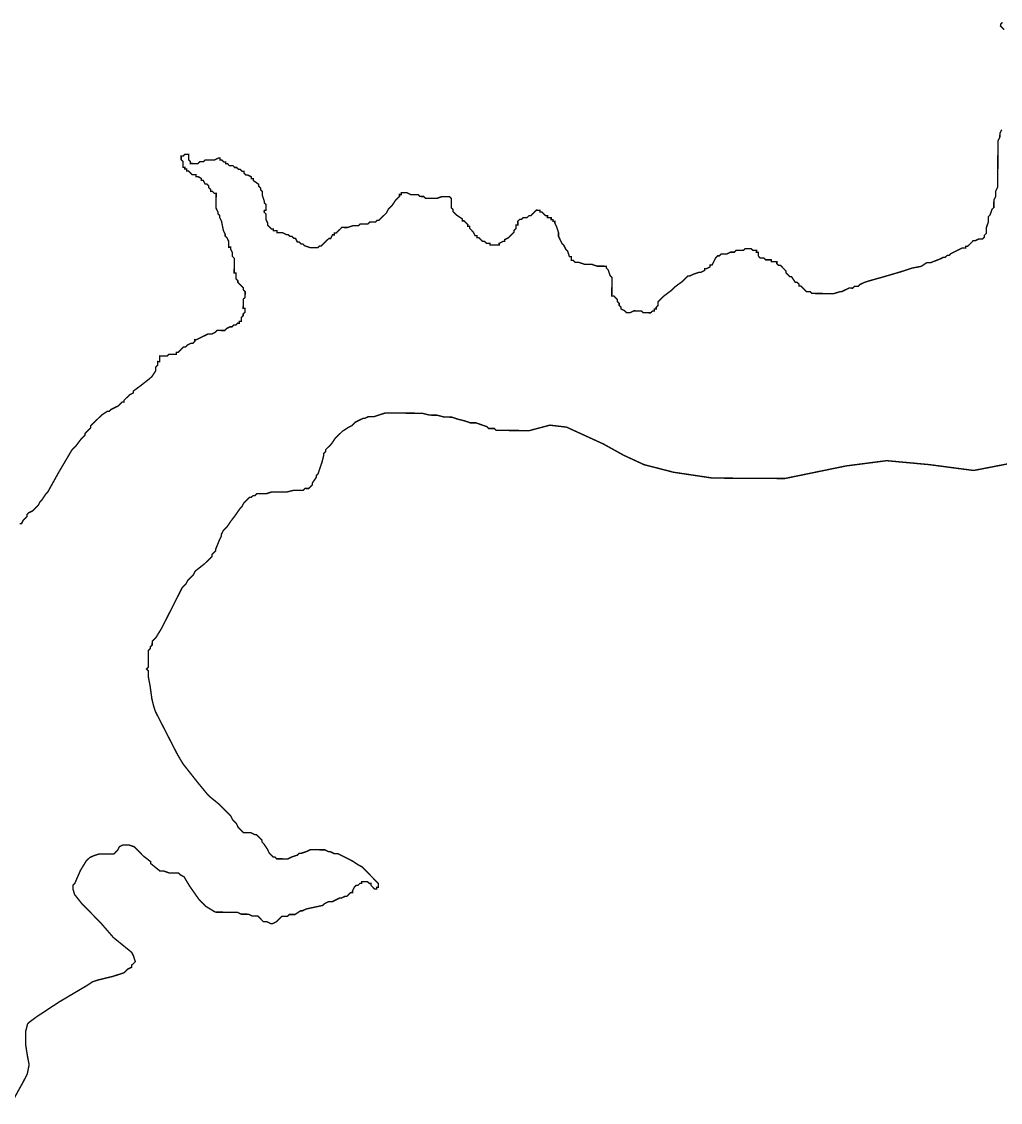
# Model space of a CAD drawing. Header units: metres. Extents: x 290190 to 339802, y 1811045 to 1991312.
# Drawn here: x 321992 to 324121, y 1876040 to 1878389 of the extents above; entities that cross this region are included whole.
import ezdxf

# ---------------------------------------------------------------- set-up
doc = ezdxf.new("R2010")
doc.units = ezdxf.units.M
doc.header["$MEASUREMENT"] = 0
doc.layers.add('HAZARDS LINE', color=1, linetype='Continuous')

msp = doc.modelspace()

# ---------------------------------------------------------------- linework, layer by layer
at = {"layer": 'HAZARDS LINE', "lineweight": 18}
for points in [[(324124.9, 1878387.8, 3.02, 3.02, 0), (324120.9, 1878383.8, 3.02, 3.02, 0), (324120.8, 1878379.8, 3.02, 3.02, 0), (324128.9, 1878371.7, 3.02, 3.02, 0)], [(324123.4, 1878154.3, 3.02, 3.02, 0), (324119.4, 1878146.2, 3.02, 3.02, 0), (324119.3, 1878138.2, 3.02, 3.02, 0), (324115.2, 1878130.2, 3.02, 3.02, 0), (324115.2, 1878126.1, 3.02, 3.02, 0), (324115.2, 1878122.1, 3.02, 3.02, 0), (324115.1, 1878114.1, 3.02, 3.02, 0), (324115.1, 1878106, 3.02, 3.02, 0), (324115, 1878098, 3.02, 3.02, 0), (324115, 1878093.9, 3.02, 3.02, 0), (324115, 1878085.9, 3.02, 3.02, 0), (324114.9, 1878073.8, 3.02, 3.02, 0), (324114.9, 1878069.8, 3.02, 3.02, 0), (324114.8, 1878061.7, 3.02, 3.02, 0), (324114.8, 1878053.7, 3.02, 3.02, 0), (324114.7, 1878045.6, 3.02, 3.02, 0), (324114.6, 1878029.5, 3.02, 3.02, 0), (324110.5, 1878021.5, 3.02, 3.02, 0), (324110.5, 1878013.4, 3.02, 3.02, 0), (324110.4, 1878009.4, 3.02, 3.02, 0), (324106.4, 1878001.4, 3.02, 3.02, 0), (324106.3, 1877997.3, 3.02, 3.02, 0), (324106.3, 1877989.3, 3.02, 3.02, 0), (324106.3, 1877985.3, 3.02, 3.02, 0), (324102.2, 1877981.3, 3.02, 3.02, 0), (324098.1, 1877969.2, 3.02, 3.02, 0), (324094.1, 1877965.2, 3.02, 3.02, 0), (324094, 1877961.2, 3.02, 3.02, 0), (324094, 1877957.1, 3.02, 3.02, 0), (324094, 1877953.1, 3.02, 3.02, 0), (324089.9, 1877941.1, 3.02, 3.02, 0), (324089.8, 1877933, 3.02, 3.02, 0), (324089.8, 1877929, 3.02, 3.02, 0), (324085.8, 1877925, 3.02, 3.02, 0), (324085.7, 1877921, 3.02, 3.02, 0), (324081.7, 1877916.9, 3.02, 3.02, 0), (324077.7, 1877917, 3.02, 3.02, 0), (324073.6, 1877917, 3.02, 3.02, 0), (324065.5, 1877913, 3.02, 3.02, 0), (324061.5, 1877913.1, 3.02, 3.02, 0), (324057.5, 1877909, 3.02, 3.02, 0), (324049.4, 1877901, 3.02, 3.02, 0), (324045.3, 1877901.1, 3.02, 3.02, 0), (324045.3, 1877897, 3.02, 3.02, 0), (324041.3, 1877897.1, 3.02, 3.02, 0), (324037.3, 1877897.1, 3.02, 3.02, 0), (324029.2, 1877893.1, 3.02, 3.02, 0), (324021.1, 1877889.1, 3.02, 3.02, 0), (324013, 1877885.2, 3.02, 3.02, 0), (324009, 1877881.2, 3.02, 3.02, 0), (324005, 1877881.2, 3.02, 3.02, 0), (324000.9, 1877877.2, 3.02, 3.02, 0), (323996.9, 1877877.2, 3.02, 3.02, 0), (323988.8, 1877873.2, 3.02, 3.02, 0), (323968.6, 1877865.3, 3.02, 3.02, 0), (323960.6, 1877865.4, 3.02, 3.02, 0), (323948.4, 1877857.4, 3.02, 3.02, 0), (323928.3, 1877853.5, 3.02, 3.02, 0), (323904.1, 1877845.6, 3.02, 3.02, 0), (323863.7, 1877833.8, 3.02, 3.02, 0), (323835.5, 1877825.9, 3.02, 3.02, 0), (323823.4, 1877821.9, 3.02, 3.02, 0), (323815.3, 1877818, 3.02, 3.02, 0), (323811.3, 1877814, 3.02, 3.02, 0), (323807.2, 1877814, 3.02, 3.02, 0), (323803.2, 1877814, 3.02, 3.02, 0), (323799.2, 1877810, 3.02, 3.02, 0), (323791.1, 1877810.1, 3.02, 3.02, 0), (323783, 1877806.1, 3.02, 3.02, 0), (323775, 1877802.1, 3.02, 3.02, 0), (323770.9, 1877802.1, 3.02, 3.02, 0), (323758.8, 1877798.2, 3.02, 3.02, 0), (323754.8, 1877798.2, 3.02, 3.02, 0), (323746.7, 1877798.3, 3.02, 3.02, 0), (323738.7, 1877798.3, 3.02, 3.02, 0), (323734.7, 1877798.3, 3.02, 3.02, 0), (323730.6, 1877798.4, 3.02, 3.02, 0), (323726.6, 1877798.4, 3.02, 3.02, 0), (323718.6, 1877798.4, 3.02, 3.02, 0), (323714.5, 1877798.5, 3.02, 3.02, 0), (323710.5, 1877798.5, 3.02, 3.02, 0), (323706.5, 1877802.5, 3.02, 3.02, 0), (323698.5, 1877802.6, 3.02, 3.02, 0), (323694.5, 1877806.6, 3.02, 3.02, 0), (323690.5, 1877810.7, 3.02, 3.02, 0), (323686.5, 1877814.8, 3.02, 3.02, 0), (323682.4, 1877814.8, 3.02, 3.02, 0), (323682.5, 1877818.8, 3.02, 3.02, 0), (323678.5, 1877822.9, 3.02, 3.02, 0), (323674.4, 1877822.9, 3.02, 3.02, 0), (323666.4, 1877835, 3.02, 3.02, 0), (323662.4, 1877835, 3.02, 3.02, 0), (323654.4, 1877843.1, 3.02, 3.02, 0), (323654.4, 1877847.2, 3.02, 3.02, 0), (323646.4, 1877855.3, 3.02, 3.02, 0), (323642.4, 1877859.3, 3.02, 3.02, 0), (323638.4, 1877859.4, 3.02, 3.02, 0), (323634.4, 1877863.4, 3.02, 3.02, 0), (323634.4, 1877867.4, 3.02, 3.02, 0), (323626.4, 1877867.5, 3.02, 3.02, 0), (323622.4, 1877867.5, 3.02, 3.02, 0), (323622.4, 1877871.5, 3.02, 3.02, 0), (323618.4, 1877871.6, 3.02, 3.02, 0), (323610.3, 1877871.6, 3.02, 3.02, 0), (323606.3, 1877875.7, 3.02, 3.02, 0), (323602.3, 1877875.7, 3.02, 3.02, 0), (323598.3, 1877875.7, 3.02, 3.02, 0), (323594.3, 1877879.8, 3.02, 3.02, 0), (323594.3, 1877887.8, 3.02, 3.02, 0), (323590.3, 1877887.8, 3.02, 3.02, 0), (323590.3, 1877891.9, 3.02, 3.02, 0), (323582.3, 1877891.9, 3.02, 3.02, 0), (323578.3, 1877896, 3.02, 3.02, 0), (323574.2, 1877896, 3.02, 3.02, 0), (323566.2, 1877896.1, 3.02, 3.02, 0), (323562.1, 1877892.1, 3.02, 3.02, 0), (323558.1, 1877892.1, 3.02, 3.02, 0), (323554.1, 1877892.1, 3.02, 3.02, 0), (323546, 1877892.2, 3.02, 3.02, 0), (323542, 1877888.2, 3.02, 3.02, 0), (323533.9, 1877888.2, 3.02, 3.02, 0), (323525.8, 1877884.2, 3.02, 3.02, 0), (323521.8, 1877884.3, 3.02, 3.02, 0), (323517.8, 1877884.3, 3.02, 3.02, 0), (323513.8, 1877884.3, 3.02, 3.02, 0), (323509.7, 1877880.3, 3.02, 3.02, 0), (323505.7, 1877880.3, 3.02, 3.02, 0), (323501.6, 1877876.3, 3.02, 3.02, 0), (323497.6, 1877868.3, 3.02, 3.02, 0), (323493.5, 1877860.3, 3.02, 3.02, 0), (323489.5, 1877860.3, 3.02, 3.02, 0), (323489.4, 1877856.3, 3.02, 3.02, 0), (323481.3, 1877852.3, 3.02, 3.02, 0), (323477.3, 1877852.3, 3.02, 3.02, 0), (323477.3, 1877848.3, 3.02, 3.02, 0), (323469.2, 1877844.3, 3.02, 3.02, 0), (323465.2, 1877844.3, 3.02, 3.02, 0), (323453.1, 1877840.4, 3.02, 3.02, 0), (323445, 1877836.4, 3.02, 3.02, 0), (323441, 1877836.4, 3.02, 3.02, 0), (323436.9, 1877832.4, 3.02, 3.02, 0), (323432.9, 1877828.4, 3.02, 3.02, 0), (323428.8, 1877824.4, 3.02, 3.02, 0), (323412.6, 1877812.5, 3.02, 3.02, 0), (323408.6, 1877808.5, 3.02, 3.02, 0), (323404.5, 1877804.5, 3.02, 3.02, 0), (323388.4, 1877792.5, 3.02, 3.02, 0), (323384.3, 1877788.5, 3.02, 3.02, 0), (323380.3, 1877784.5, 3.02, 3.02, 0), (323376.2, 1877780.5, 3.02, 3.02, 0), (323376.2, 1877776.4, 3.02, 3.02, 0), (323376.2, 1877772.4, 3.02, 3.02, 0), (323372.1, 1877768.4, 3.02, 3.02, 0), (323372.1, 1877764.4, 3.02, 3.02, 0), (323368.1, 1877764.4, 3.02, 3.02, 0), (323368, 1877760.4, 3.02, 3.02, 0), (323364, 1877760.4, 3.02, 3.02, 0), (323360, 1877756.4, 3.02, 3.02, 0), (323355.9, 1877756.4, 3.02, 3.02, 0), (323351.9, 1877756.5, 3.02, 3.02, 0), (323343.8, 1877756.5, 3.02, 3.02, 0), (323339.8, 1877760.6, 3.02, 3.02, 0), (323335.8, 1877760.6, 3.02, 3.02, 0), (323331.8, 1877760.6, 3.02, 3.02, 0), (323327.8, 1877760.6, 3.02, 3.02, 0), (323323.7, 1877760.7, 3.02, 3.02, 0), (323315.7, 1877756.7, 3.02, 3.02, 0), (323311.6, 1877756.7, 3.02, 3.02, 0), (323307.6, 1877756.7, 3.02, 3.02, 0), (323303.6, 1877760.8, 3.02, 3.02, 0), (323295.6, 1877764.9, 3.02, 3.02, 0), (323295.6, 1877768.9, 3.02, 3.02, 0), (323291.6, 1877773, 3.02, 3.02, 0), (323291.6, 1877777, 3.02, 3.02, 0), (323287.6, 1877781, 3.02, 3.02, 0), (323287.7, 1877785.1, 3.02, 3.02, 0), (323283.7, 1877789.1, 3.02, 3.02, 0), (323279.7, 1877793.2, 3.02, 3.02, 0), (323275.6, 1877793.2, 3.02, 3.02, 0), (323275.7, 1877797.2, 3.02, 3.02, 0), (323275.7, 1877801.2, 3.02, 3.02, 0), (323275.7, 1877809.3, 3.02, 3.02, 0), (323275.8, 1877813.3, 3.02, 3.02, 0), (323275.8, 1877825.4, 3.02, 3.02, 0), (323275.9, 1877833.5, 3.02, 3.02, 0), (323271.9, 1877837.5, 3.02, 3.02, 0), (323267.9, 1877849.6, 3.02, 3.02, 0), (323263.9, 1877853.7, 3.02, 3.02, 0), (323264, 1877857.7, 3.02, 3.02, 0), (323259.9, 1877857.7, 3.02, 3.02, 0), (323255.9, 1877857.8, 3.02, 3.02, 0), (323251.9, 1877857.8, 3.02, 3.02, 0), (323243.8, 1877857.8, 3.02, 3.02, 0), (323231.8, 1877861.9, 3.02, 3.02, 0), (323227.8, 1877862, 3.02, 3.02, 0), (323223.7, 1877862, 3.02, 3.02, 0), (323219.7, 1877862, 3.02, 3.02, 0), (323215.7, 1877862, 3.02, 3.02, 0), (323203.6, 1877866.1, 3.02, 3.02, 0), (323199.6, 1877866.2, 3.02, 3.02, 0), (323195.6, 1877866.2, 3.02, 3.02, 0), (323191.6, 1877870.2, 3.02, 3.02, 0), (323187.5, 1877870.3, 3.02, 3.02, 0), (323187.6, 1877874.3, 3.02, 3.02, 0), (323187.6, 1877878.3, 3.02, 3.02, 0), (323183.6, 1877878.3, 3.02, 3.02, 0), (323179.6, 1877890.5, 3.02, 3.02, 0), (323175.6, 1877894.5, 3.02, 3.02, 0), (323171.6, 1877902.6, 3.02, 3.02, 0), (323167.6, 1877906.6, 3.02, 3.02, 0), (323159.7, 1877922.8, 3.02, 3.02, 0), (323159.7, 1877926.8, 3.02, 3.02, 0), (323159.7, 1877930.8, 3.02, 3.02, 0), (323155.8, 1877943, 3.02, 3.02, 0), (323151.8, 1877951, 3.02, 3.02, 0), (323151.8, 1877955.1, 3.02, 3.02, 0), (323147.8, 1877955.1, 3.02, 3.02, 0), (323147.8, 1877959.1, 3.02, 3.02, 0), (323143.8, 1877959.1, 3.02, 3.02, 0), (323143.8, 1877963.2, 3.02, 3.02, 0), (323135.8, 1877963.2, 3.02, 3.02, 0), (323135.8, 1877967.2, 3.02, 3.02, 0), (323131.8, 1877967.3, 3.02, 3.02, 0), (323127.8, 1877971.3, 3.02, 3.02, 0), (323123.8, 1877975.4, 3.02, 3.02, 0), (323119.8, 1877975.4, 3.02, 3.02, 0), (323119.8, 1877979.4, 3.02, 3.02, 0), (323115.8, 1877979.4, 3.02, 3.02, 0), (323111.7, 1877979.5, 3.02, 3.02, 0), (323107.7, 1877975.5, 3.02, 3.02, 0), (323103.6, 1877971.5, 3.02, 3.02, 0), (323099.6, 1877967.5, 3.02, 3.02, 0), (323095.6, 1877967.5, 3.02, 3.02, 0), (323091.5, 1877963.5, 3.02, 3.02, 0), (323083.4, 1877963.5, 3.02, 3.02, 0), (323079.4, 1877959.5, 3.02, 3.02, 0), (323075.4, 1877959.6, 3.02, 3.02, 0), (323071.3, 1877955.6, 3.02, 3.02, 0), (323071.3, 1877951.5, 3.02, 3.02, 0), (323071.3, 1877947.5, 3.02, 3.02, 0), (323067.2, 1877947.5, 3.02, 3.02, 0), (323067.2, 1877943.5, 3.02, 3.02, 0), (323067.2, 1877939.5, 3.02, 3.02, 0), (323063.1, 1877935.5, 3.02, 3.02, 0), (323063.1, 1877931.5, 3.02, 3.02, 0), (323059.1, 1877927.5, 3.02, 3.02, 0), (323055, 1877923.5, 3.02, 3.02, 0), (323051, 1877919.5, 3.02, 3.02, 0), (323042.9, 1877915.5, 3.02, 3.02, 0), (323042.9, 1877911.5, 3.02, 3.02, 0), (323038.8, 1877911.5, 3.02, 3.02, 0), (323030.7, 1877907.5, 3.02, 3.02, 0), (323030.7, 1877903.5, 3.02, 3.02, 0), (323026.7, 1877903.5, 3.02, 3.02, 0), (323022.7, 1877903.5, 3.02, 3.02, 0), (323018.6, 1877903.6, 3.02, 3.02, 0), (323014.6, 1877903.6, 3.02, 3.02, 0), (323010.6, 1877903.6, 3.02, 3.02, 0), (323010.6, 1877907.6, 3.02, 3.02, 0), (323002.6, 1877907.7, 3.02, 3.02, 0), (322998.6, 1877911.7, 3.02, 3.02, 0), (322994.5, 1877911.8, 3.02, 3.02, 0), (322990.5, 1877915.8, 3.02, 3.02, 0), (322986.5, 1877919.9, 3.02, 3.02, 0), (322982.5, 1877919.9, 3.02, 3.02, 0), (322982.5, 1877923.9, 3.02, 3.02, 0), (322978.5, 1877923.9, 3.02, 3.02, 0), (322974.5, 1877932, 3.02, 3.02, 0), (322970.5, 1877936.1, 3.02, 3.02, 0), (322966.5, 1877940.1, 3.02, 3.02, 0), (322966.6, 1877944.2, 3.02, 3.02, 0), (322962.5, 1877944.2, 3.02, 3.02, 0), (322962.6, 1877948.2, 3.02, 3.02, 0), (322958.6, 1877952.3, 3.02, 3.02, 0), (322954.6, 1877956.3, 3.02, 3.02, 0), (322950.5, 1877956.3, 3.02, 3.02, 0), (322950.6, 1877960.4, 3.02, 3.02, 0), (322938.5, 1877968.5, 3.02, 3.02, 0), (322934.5, 1877972.5, 3.02, 3.02, 0), (322930.5, 1877976.6, 3.02, 3.02, 0), (322930.6, 1877980.6, 3.02, 3.02, 0), (322926.6, 1877984.7, 3.02, 3.02, 0), (322926.6, 1877988.7, 3.02, 3.02, 0), (322926.6, 1877992.7, 3.02, 3.02, 0), (322926.6, 1877996.8, 3.02, 3.02, 0), (322926.7, 1878004.8, 3.02, 3.02, 0), (322922.7, 1878008.9, 3.02, 3.02, 0), (322910.6, 1878008.9, 3.02, 3.02, 0), (322906.6, 1878009, 3.02, 3.02, 0), (322894.5, 1878005, 3.02, 3.02, 0), (322886.4, 1878005.1, 3.02, 3.02, 0), (322882.4, 1878005.1, 3.02, 3.02, 0), (322878.4, 1878005.1, 3.02, 3.02, 0), (322874.3, 1878005.1, 3.02, 3.02, 0), (322870.3, 1878005.2, 3.02, 3.02, 0), (322866.3, 1878009.2, 3.02, 3.02, 0), (322858.3, 1878009.3, 3.02, 3.02, 0), (322854.3, 1878013.3, 3.02, 3.02, 0), (322850.2, 1878013.3, 3.02, 3.02, 0), (322842.2, 1878013.4, 3.02, 3.02, 0), (322838.2, 1878013.4, 3.02, 3.02, 0), (322830.1, 1878017.5, 3.02, 3.02, 0), (322826.1, 1878017.5, 3.02, 3.02, 0), (322822.1, 1878017.6, 3.02, 3.02, 0), (322818.1, 1878017.6, 3.02, 3.02, 0), (322818, 1878013.6, 3.02, 3.02, 0), (322814, 1878013.6, 3.02, 3.02, 0), (322814, 1878009.6, 3.02, 3.02, 0), (322809.9, 1878005.5, 3.02, 3.02, 0), (322805.9, 1878001.5, 3.02, 3.02, 0), (322797.7, 1877989.5, 3.02, 3.02, 0), (322789.6, 1877981.5, 3.02, 3.02, 0), (322785.6, 1877973.5, 3.02, 3.02, 0), (322777.5, 1877965.5, 3.02, 3.02, 0), (322773.4, 1877961.5, 3.02, 3.02, 0), (322769.4, 1877957.5, 3.02, 3.02, 0), (322765.3, 1877957.5, 3.02, 3.02, 0), (322761.3, 1877953.5, 3.02, 3.02, 0), (322757.3, 1877953.5, 3.02, 3.02, 0), (322753.2, 1877953.6, 3.02, 3.02, 0), (322749.2, 1877953.6, 3.02, 3.02, 0), (322745.1, 1877949.6, 3.02, 3.02, 0), (322741.1, 1877949.6, 3.02, 3.02, 0), (322737.1, 1877949.6, 3.02, 3.02, 0), (322733.1, 1877949.7, 3.02, 3.02, 0), (322729, 1877949.7, 3.02, 3.02, 0), (322725, 1877945.7, 3.02, 3.02, 0), (322721, 1877945.7, 3.02, 3.02, 0), (322716.9, 1877945.7, 3.02, 3.02, 0), (322712.9, 1877945.8, 3.02, 3.02, 0), (322700.8, 1877941.8, 3.02, 3.02, 0), (322692.8, 1877941.9, 3.02, 3.02, 0), (322688.7, 1877941.9, 3.02, 3.02, 0), (322684.7, 1877937.9, 3.02, 3.02, 0), (322676.6, 1877929.9, 3.02, 3.02, 0), (322672.5, 1877929.9, 3.02, 3.02, 0), (322672.5, 1877925.9, 3.02, 3.02, 0), (322668.5, 1877925.9, 3.02, 3.02, 0), (322664.4, 1877917.9, 3.02, 3.02, 0), (322660.4, 1877917.9, 3.02, 3.02, 0), (322656.3, 1877913.9, 3.02, 3.02, 0), (322652.3, 1877909.9, 3.02, 3.02, 0), (322648.2, 1877905.9, 3.02, 3.02, 0), (322644.2, 1877901.9, 3.02, 3.02, 0), (322640.2, 1877901.9, 3.02, 3.02, 0), (322636.1, 1877897.9, 3.02, 3.02, 0), (322632.1, 1877897.9, 3.02, 3.02, 0), (322628.1, 1877898, 3.02, 3.02, 0), (322624, 1877898, 3.02, 3.02, 0), (322620, 1877898, 3.02, 3.02, 0), (322608, 1877902.1, 3.02, 3.02, 0), (322604, 1877906.2, 3.02, 3.02, 0), (322599.9, 1877906.2, 3.02, 3.02, 0), (322595.9, 1877910.3, 3.02, 3.02, 0), (322591.9, 1877910.3, 3.02, 3.02, 0), (322587.9, 1877918.4, 3.02, 3.02, 0), (322583.9, 1877918.4, 3.02, 3.02, 0), (322579.9, 1877922.4, 3.02, 3.02, 0), (322575.9, 1877922.5, 3.02, 3.02, 0), (322571.9, 1877926.5, 3.02, 3.02, 0), (322567.8, 1877926.5, 3.02, 3.02, 0), (322559.8, 1877930.6, 3.02, 3.02, 0), (322555.8, 1877930.6, 3.02, 3.02, 0), (322547.7, 1877930.7, 3.02, 3.02, 0), (322547.8, 1877934.7, 3.02, 3.02, 0), (322543.7, 1877934.8, 3.02, 3.02, 0), (322539.7, 1877934.8, 3.02, 3.02, 0), (322539.7, 1877938.8, 3.02, 3.02, 0), (322535.7, 1877938.8, 3.02, 3.02, 0), (322531.7, 1877942.9, 3.02, 3.02, 0), (322527.7, 1877946.9, 3.02, 3.02, 0), (322527.7, 1877951, 3.02, 3.02, 0), (322523.8, 1877959, 3.02, 3.02, 0), (322523.8, 1877967.1, 3.02, 3.02, 0), (322523.8, 1877971.1, 3.02, 3.02, 0), (322519.8, 1877975.2, 3.02, 3.02, 0), (322519.9, 1877979.2, 3.02, 3.02, 0), (322523.9, 1877979.2, 3.02, 3.02, 0), (322523.9, 1877983.2, 3.02, 3.02, 0), (322523.9, 1877987.2, 3.02, 3.02, 0), (322524, 1877991.3, 3.02, 3.02, 0), (322520, 1877995.3, 3.02, 3.02, 0), (322520, 1877999.3, 3.02, 3.02, 0), (322516, 1878011.4, 3.02, 3.02, 0), (322516.1, 1878015.5, 3.02, 3.02, 0), (322516.1, 1878019.5, 3.02, 3.02, 0), (322512.1, 1878023.5, 3.02, 3.02, 0), (322512.1, 1878027.6, 3.02, 3.02, 0), (322508.1, 1878031.6, 3.02, 3.02, 0), (322508.1, 1878035.7, 3.02, 3.02, 0), (322496.1, 1878043.8, 3.02, 3.02, 0), (322496.1, 1878047.8, 3.02, 3.02, 0), (322492.1, 1878047.8, 3.02, 3.02, 0), (322492.1, 1878051.9, 3.02, 3.02, 0), (322484.1, 1878055.9, 3.02, 3.02, 0), (322480.1, 1878056, 3.02, 3.02, 0), (322476.1, 1878060, 3.02, 3.02, 0), (322476.1, 1878064, 3.02, 3.02, 0), (322472.1, 1878064.1, 3.02, 3.02, 0), (322468.1, 1878068.1, 3.02, 3.02, 0), (322464.1, 1878068.1, 3.02, 3.02, 0), (322460.1, 1878072.2, 3.02, 3.02, 0), (322456, 1878072.2, 3.02, 3.02, 0), (322452, 1878076.3, 3.02, 3.02, 0), (322444, 1878076.3, 3.02, 3.02, 0), (322440, 1878080.4, 3.02, 3.02, 0), (322435.9, 1878080.4, 3.02, 3.02, 0), (322436, 1878084.4, 3.02, 3.02, 0), (322431.9, 1878084.5, 3.02, 3.02, 0), (322427.9, 1878088.5, 3.02, 3.02, 0), (322423.9, 1878088.5, 3.02, 3.02, 0), (322423.9, 1878092.6, 3.02, 3.02, 0), (322419.9, 1878092.6, 3.02, 3.02, 0), (322411.8, 1878088.6, 3.02, 3.02, 0), (322395.7, 1878088.7, 3.02, 3.02, 0), (322391.7, 1878088.7, 3.02, 3.02, 0), (322387.7, 1878084.7, 3.02, 3.02, 0), (322379.6, 1878084.8, 3.02, 3.02, 0), (322375.6, 1878080.8, 3.02, 3.02, 0), (322367.5, 1878080.8, 3.02, 3.02, 0), (322363.5, 1878080.9, 3.02, 3.02, 0), (322359.5, 1878080.9, 3.02, 3.02, 0), (322359.5, 1878084.9, 3.02, 3.02, 0), (322355.5, 1878089, 3.02, 3.02, 0), (322355.5, 1878093, 3.02, 3.02, 0), (322355.5, 1878097, 3.02, 3.02, 0), (322355.6, 1878101, 3.02, 3.02, 0), (322351.5, 1878101.1, 3.02, 3.02, 0), (322347.5, 1878101.1, 3.02, 3.02, 0), (322343.4, 1878097.1, 3.02, 3.02, 0), (322339.4, 1878097.1, 3.02, 3.02, 0), (322339.4, 1878089.1, 3.02, 3.02, 0), (322343.4, 1878085, 3.02, 3.02, 0), (322343.3, 1878081, 3.02, 3.02, 0), (322343.3, 1878077, 3.02, 3.02, 0), (322343.3, 1878072.9, 3.02, 3.02, 0), (322347.3, 1878072.9, 3.02, 3.02, 0), (322347.3, 1878068.9, 3.02, 3.02, 0), (322351.3, 1878068.9, 3.02, 3.02, 0), (322351.3, 1878064.8, 3.02, 3.02, 0), (322355.3, 1878064.8, 3.02, 3.02, 0), (322359.3, 1878060.8, 3.02, 3.02, 0), (322363.3, 1878056.7, 3.02, 3.02, 0), (322367.4, 1878056.7, 3.02, 3.02, 0), (322371.4, 1878056.7, 3.02, 3.02, 0), (322371.4, 1878052.6, 3.02, 3.02, 0), (322375.4, 1878052.6, 3.02, 3.02, 0), (322383.4, 1878048.5, 3.02, 3.02, 0), (322383.4, 1878044.5, 3.02, 3.02, 0), (322387.4, 1878044.5, 3.02, 3.02, 0), (322391.4, 1878036.4, 3.02, 3.02, 0), (322395.4, 1878036.4, 3.02, 3.02, 0), (322399.4, 1878032.3, 3.02, 3.02, 0), (322399.4, 1878028.3, 3.02, 3.02, 0), (322403.4, 1878024.2, 3.02, 3.02, 0), (322403.4, 1878020.2, 3.02, 3.02, 0), (322407.4, 1878020.2, 3.02, 3.02, 0), (322411.4, 1878016.1, 3.02, 3.02, 0), (322415.4, 1878016.1, 3.02, 3.02, 0), (322415.4, 1878012.1, 3.02, 3.02, 0), (322415.4, 1878008, 3.02, 3.02, 0), (322415.3, 1878004, 3.02, 3.02, 0), (322415.3, 1877996, 3.02, 3.02, 0), (322415.3, 1877991.9, 3.02, 3.02, 0), (322415.2, 1877987.9, 3.02, 3.02, 0), (322415.2, 1877983.9, 3.02, 3.02, 0), (322419.2, 1877975.8, 3.02, 3.02, 0), (322419.2, 1877971.8, 3.02, 3.02, 0), (322423.2, 1877967.7, 3.02, 3.02, 0), (322423.1, 1877963.7, 3.02, 3.02, 0), (322427.1, 1877955.6, 3.02, 3.02, 0), (322431, 1877935.5, 3.02, 3.02, 0), (322435, 1877927.4, 3.02, 3.02, 0), (322435, 1877923.4, 3.02, 3.02, 0), (322439, 1877919.3, 3.02, 3.02, 0), (322442.9, 1877911.2, 3.02, 3.02, 0), (322442.9, 1877907.2, 3.02, 3.02, 0), (322442.9, 1877899.1, 3.02, 3.02, 0), (322446.9, 1877899.1, 3.02, 3.02, 0), (322446.9, 1877895.1, 3.02, 3.02, 0), (322450.8, 1877887, 3.02, 3.02, 0), (322450.8, 1877883, 3.02, 3.02, 0), (322450.8, 1877879, 3.02, 3.02, 0), (322454.8, 1877874.9, 3.02, 3.02, 0), (322454.8, 1877870.9, 3.02, 3.02, 0), (322454.7, 1877866.9, 3.02, 3.02, 0), (322454.7, 1877862.8, 3.02, 3.02, 0), (322454.7, 1877854.8, 3.02, 3.02, 0), (322454.6, 1877850.7, 3.02, 3.02, 0), (322454.6, 1877846.7, 3.02, 3.02, 0), (322454.6, 1877842.7, 3.02, 3.02, 0), (322458.6, 1877842.7, 3.02, 3.02, 0), (322458.5, 1877834.6, 3.02, 3.02, 0), (322458.5, 1877830.6, 3.02, 3.02, 0), (322462.5, 1877826.5, 3.02, 3.02, 0), (322462.5, 1877822.5, 3.02, 3.02, 0), (322466.5, 1877818.5, 3.02, 3.02, 0), (322470.5, 1877814.4, 3.02, 3.02, 0), (322474.5, 1877810.4, 3.02, 3.02, 0), (322474.5, 1877806.3, 3.02, 3.02, 0), (322478.5, 1877802.3, 3.02, 3.02, 0), (322478.5, 1877798.2, 3.02, 3.02, 0), (322478.4, 1877794.2, 3.02, 3.02, 0), (322478.4, 1877790.2, 3.02, 3.02, 0), (322474.3, 1877786.2, 3.02, 3.02, 0), (322474.3, 1877782.2, 3.02, 3.02, 0), (322474.3, 1877778.1, 3.02, 3.02, 0), (322474.3, 1877774.1, 3.02, 3.02, 0), (322474.2, 1877770.1, 3.02, 3.02, 0), (322474.2, 1877766.1, 3.02, 3.02, 0), (322478.2, 1877766, 3.02, 3.02, 0), (322478.2, 1877762, 3.02, 3.02, 0), (322478.2, 1877758, 3.02, 3.02, 0), (322474.1, 1877754, 3.02, 3.02, 0), (322474.1, 1877750, 3.02, 3.02, 0), (322470.1, 1877746, 3.02, 3.02, 0), (322470, 1877741.9, 3.02, 3.02, 0), (322470, 1877737.9, 3.02, 3.02, 0), (322466, 1877737.9, 3.02, 3.02, 0), (322466, 1877733.9, 3.02, 3.02, 0), (322461.9, 1877733.9, 3.02, 3.02, 0), (322457.9, 1877729.9, 3.02, 3.02, 0), (322453.9, 1877729.9, 3.02, 3.02, 0), (322449.8, 1877725.9, 3.02, 3.02, 0), (322445.8, 1877726, 3.02, 3.02, 0), (322437.7, 1877722, 3.02, 3.02, 0), (322433.7, 1877718, 3.02, 3.02, 0), (322429.6, 1877718, 3.02, 3.02, 0), (322425.6, 1877718, 3.02, 3.02, 0), (322421.6, 1877718.1, 3.02, 3.02, 0), (322417.5, 1877718.1, 3.02, 3.02, 0), (322413.5, 1877714.1, 3.02, 3.02, 0), (322405.4, 1877710.1, 3.02, 3.02, 0), (322397.4, 1877710.2, 3.02, 3.02, 0), (322389.3, 1877706.2, 3.02, 3.02, 0), (322381.2, 1877702.2, 3.02, 3.02, 0), (322373.1, 1877698.2, 3.02, 3.02, 0), (322369.1, 1877698.3, 3.02, 3.02, 0), (322369.1, 1877694.2, 3.02, 3.02, 0), (322365, 1877690.2, 3.02, 3.02, 0), (322361, 1877690.3, 3.02, 3.02, 0), (322352.9, 1877686.3, 3.02, 3.02, 0), (322348.9, 1877682.3, 3.02, 3.02, 0), (322344.8, 1877682.3, 3.02, 3.02, 0), (322340.8, 1877678.3, 3.02, 3.02, 0), (322336.7, 1877674.3, 3.02, 3.02, 0), (322332.7, 1877670.3, 3.02, 3.02, 0), (322328.7, 1877670.3, 3.02, 3.02, 0), (322328.6, 1877666.3, 3.02, 3.02, 0), (322320.6, 1877666.4, 3.02, 3.02, 0), (322316.6, 1877666.4, 3.02, 3.02, 0), (322312.5, 1877666.4, 3.02, 3.02, 0), (322308.5, 1877662.4, 3.02, 3.02, 0), (322304.5, 1877662.4, 3.02, 3.02, 0), (322296.4, 1877662.5, 3.02, 3.02, 0), (322292.4, 1877662.5, 3.02, 3.02, 0), (322292.4, 1877658.5, 3.02, 3.02, 0), (322292.3, 1877654.5, 3.02, 3.02, 0), (322292.3, 1877650.4, 3.02, 3.02, 0), (322288.3, 1877650.5, 3.02, 3.02, 0), (322288.3, 1877646.4, 3.02, 3.02, 0), (322288.2, 1877642.4, 3.02, 3.02, 0), (322284.2, 1877638.4, 3.02, 3.02, 0), (322284.1, 1877630.3, 3.02, 3.02, 0), (322276, 1877618.3, 3.02, 3.02, 0), (322271.9, 1877614.3, 3.02, 3.02, 0), (322251.7, 1877598.3, 3.02, 3.02, 0), (322235.5, 1877586.4, 3.02, 3.02, 0), (322235.5, 1877582.3, 3.02, 3.02, 0), (322227.4, 1877578.4, 3.02, 3.02, 0), (322223.4, 1877574.4, 3.02, 3.02, 0), (322219.3, 1877570.4, 3.02, 3.02, 0), (322215.3, 1877566.4, 3.02, 3.02, 0), (322215.2, 1877562.3, 3.02, 3.02, 0), (322211.2, 1877562.4, 3.02, 3.02, 0), (322203.1, 1877554.3, 3.02, 3.02, 0), (322187, 1877546.4, 3.02, 3.02, 0), (322182.9, 1877542.4, 3.02, 3.02, 0), (322178.9, 1877542.4, 3.02, 3.02, 0), (322166.8, 1877534.4, 3.02, 3.02, 0), (322158.6, 1877526.4, 3.02, 3.02, 0), (322150.5, 1877518.4, 3.02, 3.02, 0), (322142.4, 1877510.4, 3.02, 3.02, 0), (322142.4, 1877506.4, 3.02, 3.02, 0), (322138.4, 1877502.4, 3.02, 3.02, 0), (322134.3, 1877498.4, 3.02, 3.02, 0), (322130.3, 1877494.4, 3.02, 3.02, 0), (322130.2, 1877490.4, 3.02, 3.02, 0), (322122.1, 1877482.4, 3.02, 3.02, 0), (322110, 1877466.3, 3.02, 3.02, 0), (322105.9, 1877462.3, 3.02, 3.02, 0), (322101.8, 1877458.3, 3.02, 3.02, 0), (322073.4, 1877410.2, 3.02, 3.02, 0), (322048.9, 1877366.1, 3.02, 3.02, 0), (322044.9, 1877362.1, 3.02, 3.02, 0), (322036.7, 1877350, 3.02, 3.02, 0), (322032.7, 1877346, 3.02, 3.02, 0), (322028.6, 1877338, 3.02, 3.02, 0), (322020.5, 1877330, 3.02, 3.02, 0), (322016.5, 1877326, 3.02, 3.02, 0), (322008.4, 1877322, 3.02, 3.02, 0), (322004.3, 1877318, 3.02, 3.02, 0), (322004.3, 1877314, 3.02, 3.02, 0), (322000.2, 1877310, 3.02, 3.02, 0), (321996.2, 1877306, 3.02, 3.02, 0), (321992.1, 1877298, 3.02, 3.02, 0), (321988.1, 1877298, 3.02, 3.02, 0)], [(321972.1, 1876041.7, 3.02, 3.02, 0), (321996.5, 1876085.8, 3.02, 3.02, 0), (322004.7, 1876101.9, 3.02, 3.02, 0), (322008.8, 1876122, 3.02, 3.02, 0), (322004.9, 1876142.1, 3.02, 3.02, 0), (322001.1, 1876166.3, 3.02, 3.02, 0), (322001.2, 1876194.5, 3.02, 3.02, 0), (322005.4, 1876210.6, 3.02, 3.02, 0), (322009.4, 1876214.6, 3.02, 3.02, 0), (322025.6, 1876226.6, 3.02, 3.02, 0), (322074.1, 1876258.5, 3.02, 3.02, 0), (322114.5, 1876282.4, 3.02, 3.02, 0), (322134.7, 1876294.3, 3.02, 3.02, 0), (322146.9, 1876302.3, 3.02, 3.02, 0), (322159, 1876306.3, 3.02, 3.02, 0), (322175.1, 1876310.2, 3.02, 3.02, 0), (322191.2, 1876314.1, 3.02, 3.02, 0), (322215.4, 1876322, 3.02, 3.02, 0), (322223.5, 1876330, 3.02, 3.02, 0), (322231.6, 1876334, 3.02, 3.02, 0), (322231.6, 1876338, 3.02, 3.02, 0), (322239.7, 1876346, 3.02, 3.02, 0), (322235.8, 1876358.1, 3.02, 3.02, 0), (322231.8, 1876366.2, 3.02, 3.02, 0), (322191.8, 1876398.7, 3.02, 3.02, 0), (322163.8, 1876431.1, 3.02, 3.02, 0), (322123.8, 1876471.6, 3.02, 3.02, 0), (322107.8, 1876491.8, 3.02, 3.02, 0), (322103.9, 1876503.9, 3.02, 3.02, 0), (322103.9, 1876512, 3.02, 3.02, 0), (322108, 1876516, 3.02, 3.02, 0), (322120.2, 1876544.1, 3.02, 3.02, 0), (322132.4, 1876564.2, 3.02, 3.02, 0), (322140.5, 1876572.2, 3.02, 3.02, 0), (322148.6, 1876576.1, 3.02, 3.02, 0), (322160.7, 1876580.1, 3.02, 3.02, 0), (322192.9, 1876579.9, 3.02, 3.02, 0), (322201, 1876587.9, 3.02, 3.02, 0), (322205.1, 1876595.9, 3.02, 3.02, 0), (322213.2, 1876599.9, 3.02, 3.02, 0), (322225.2, 1876599.8, 3.02, 3.02, 0), (322237.3, 1876595.7, 3.02, 3.02, 0), (322245.3, 1876587.6, 3.02, 3.02, 0), (322257.3, 1876575.5, 3.02, 3.02, 0), (322273.3, 1876563.3, 3.02, 3.02, 0), (322273.3, 1876559.2, 3.02, 3.02, 0), (322293.3, 1876543, 3.02, 3.02, 0), (322301.4, 1876543, 3.02, 3.02, 0), (322313.4, 1876538.9, 3.02, 3.02, 0), (322333.6, 1876538.7, 3.02, 3.02, 0), (322337.6, 1876534.7, 3.02, 3.02, 0), (322345.6, 1876530.6, 3.02, 3.02, 0), (322357.6, 1876510.4, 3.02, 3.02, 0), (322377.5, 1876482.1, 3.02, 3.02, 0), (322393.5, 1876465.9, 3.02, 3.02, 0), (322413.6, 1876453.7, 3.02, 3.02, 0), (322461.9, 1876453.3, 3.02, 3.02, 0), (322469.9, 1876449.3, 3.02, 3.02, 0), (322486, 1876449.2, 3.02, 3.02, 0), (322494, 1876445.1, 3.02, 3.02, 0), (322506.1, 1876445, 3.02, 3.02, 0), (322514.1, 1876436.9, 3.02, 3.02, 0), (322518.1, 1876432.9, 3.02, 3.02, 0), (322526.2, 1876432.8, 3.02, 3.02, 0), (322534.2, 1876428.7, 3.02, 3.02, 0), (322538.2, 1876428.7, 3.02, 3.02, 0), (322546.3, 1876432.7, 3.02, 3.02, 0), (322550.3, 1876436.7, 3.02, 3.02, 0), (322554.4, 1876440.7, 3.02, 3.02, 0), (322558.5, 1876444.7, 3.02, 3.02, 0), (322570.5, 1876444.6, 3.02, 3.02, 0), (322574.6, 1876448.6, 3.02, 3.02, 0), (322586.7, 1876448.5, 3.02, 3.02, 0), (322598.8, 1876456.5, 3.02, 3.02, 0), (322602.8, 1876456.5, 3.02, 3.02, 0), (322610.9, 1876460.5, 3.02, 3.02, 0), (322647.2, 1876468.3, 3.02, 3.02, 0), (322651.2, 1876472.3, 3.02, 3.02, 0), (322659.3, 1876476.3, 3.02, 3.02, 0), (322667.4, 1876476.2, 3.02, 3.02, 0), (322683.5, 1876484.2, 3.02, 3.02, 0), (322687.5, 1876484.1, 3.02, 3.02, 0), (322695.6, 1876488.1, 3.02, 3.02, 0), (322699.6, 1876488.1, 3.02, 3.02, 0), (322703.7, 1876492.1, 3.02, 3.02, 0), (322707.8, 1876496.1, 3.02, 3.02, 0), (322711.8, 1876496.1, 3.02, 3.02, 0), (322711.8, 1876500.1, 3.02, 3.02, 0), (322715.9, 1876508.1, 3.02, 3.02, 0), (322719.9, 1876512.1, 3.02, 3.02, 0), (322724, 1876512.1, 3.02, 3.02, 0), (322728, 1876516.1, 3.02, 3.02, 0), (322732, 1876516.1, 3.02, 3.02, 0), (322732.1, 1876520.1, 3.02, 3.02, 0), (322744.1, 1876520, 3.02, 3.02, 0), (322748.1, 1876516, 3.02, 3.02, 0), (322752.2, 1876515.9, 3.02, 3.02, 0), (322752.1, 1876511.9, 3.02, 3.02, 0), (322756.1, 1876507.9, 3.02, 3.02, 0), (322760.1, 1876503.8, 3.02, 3.02, 0), (322764.2, 1876503.8, 3.02, 3.02, 0), (322764.2, 1876507.8, 3.02, 3.02, 0), (322768.2, 1876507.8, 3.02, 3.02, 0), (322768.3, 1876515.8, 3.02, 3.02, 0), (322764.3, 1876519.9, 3.02, 3.02, 0), (322756.3, 1876528, 3.02, 3.02, 0), (322752.3, 1876532, 3.02, 3.02, 0), (322744.3, 1876540.2, 3.02, 3.02, 0), (322740.3, 1876544.2, 3.02, 3.02, 0), (322732.3, 1876552.3, 3.02, 3.02, 0), (322724.2, 1876556.4, 3.02, 3.02, 0), (322712.2, 1876564.5, 3.02, 3.02, 0), (322704.2, 1876568.6, 3.02, 3.02, 0), (322696.2, 1876572.7, 3.02, 3.02, 0), (322680.1, 1876580.8, 3.02, 3.02, 0), (322672.1, 1876580.9, 3.02, 3.02, 0), (322664, 1876585, 3.02, 3.02, 0), (322660, 1876585, 3.02, 3.02, 0), (322652, 1876589.1, 3.02, 3.02, 0), (322619.8, 1876589.3, 3.02, 3.02, 0), (322611.7, 1876585.3, 3.02, 3.02, 0), (322599.6, 1876581.3, 3.02, 3.02, 0), (322595.6, 1876581.4, 3.02, 3.02, 0), (322591.5, 1876577.4, 3.02, 3.02, 0), (322579.4, 1876573.4, 3.02, 3.02, 0), (322571.3, 1876569.4, 3.02, 3.02, 0), (322547.2, 1876569.6, 3.02, 3.02, 0), (322543.2, 1876573.6, 3.02, 3.02, 0), (322539.1, 1876573.7, 3.02, 3.02, 0), (322535.1, 1876577.7, 3.02, 3.02, 0), (322531.1, 1876581.8, 3.02, 3.02, 0), (322527.2, 1876589.8, 3.02, 3.02, 0), (322519.2, 1876602, 3.02, 3.02, 0), (322515.2, 1876606, 3.02, 3.02, 0), (322515.2, 1876610.1, 3.02, 3.02, 0), (322507.2, 1876618.2, 3.02, 3.02, 0), (322503.2, 1876622.2, 3.02, 3.02, 0), (322499.2, 1876622.2, 3.02, 3.02, 0), (322491.2, 1876626.3, 3.02, 3.02, 0), (322475, 1876626.4, 3.02, 3.02, 0), (322471, 1876630.5, 3.02, 3.02, 0), (322463, 1876638.6, 3.02, 3.02, 0), (322459.1, 1876646.7, 3.02, 3.02, 0), (322451.1, 1876654.8, 3.02, 3.02, 0), (322447.1, 1876662.8, 3.02, 3.02, 0), (322439.1, 1876670.9, 3.02, 3.02, 0), (322431.1, 1876679.1, 3.02, 3.02, 0), (322423.1, 1876687.2, 3.02, 3.02, 0), (322403.1, 1876703.4, 3.02, 3.02, 0), (322395.1, 1876711.5, 3.02, 3.02, 0), (322375.1, 1876735.8, 3.02, 3.02, 0), (322343.1, 1876776.3, 3.02, 3.02, 0), (322331.2, 1876796.5, 3.02, 3.02, 0), (322283.5, 1876889.4, 3.02, 3.02, 0), (322279.5, 1876901.5, 3.02, 3.02, 0), (322275.6, 1876917.6, 3.02, 3.02, 0), (322271.7, 1876945.8, 3.02, 3.02, 0), (322267.8, 1876966, 3.02, 3.02, 0), (322267.9, 1876978.1, 3.02, 3.02, 0), (322263.9, 1876982.1, 3.02, 3.02, 0), (322268, 1876986.1, 3.02, 3.02, 0), (322268.2, 1877022.4, 3.02, 3.02, 0), (322272.2, 1877026.4, 3.02, 3.02, 0), (322272.3, 1877030.4, 3.02, 3.02, 0), (322276.3, 1877034.4, 3.02, 3.02, 0), (322276.4, 1877042.5, 3.02, 3.02, 0), (322284.5, 1877050.5, 3.02, 3.02, 0), (322296.7, 1877070.5, 3.02, 3.02, 0), (322300.8, 1877078.5, 3.02, 3.02, 0), (322325.2, 1877126.7, 3.02, 3.02, 0), (322333.4, 1877142.8, 3.02, 3.02, 0), (322341.5, 1877158.8, 3.02, 3.02, 0), (322349.6, 1877166.8, 3.02, 3.02, 0), (322353.7, 1877174.9, 3.02, 3.02, 0), (322357.8, 1877178.9, 3.02, 3.02, 0), (322365.9, 1877186.9, 3.02, 3.02, 0), (322369.9, 1877194.9, 3.02, 3.02, 0), (322390.2, 1877210.9, 3.02, 3.02, 0), (322398.3, 1877218.9, 3.02, 3.02, 0), (322402.3, 1877222.9, 3.02, 3.02, 0), (322406.4, 1877226.9, 3.02, 3.02, 0), (322406.4, 1877230.9, 3.02, 3.02, 0), (322410.5, 1877234.9, 3.02, 3.02, 0), (322414.5, 1877238.9, 3.02, 3.02, 0), (322414.5, 1877242.9, 3.02, 3.02, 0), (322422.7, 1877263, 3.02, 3.02, 0), (322426.8, 1877271, 3.02, 3.02, 0), (322426.8, 1877275.1, 3.02, 3.02, 0), (322430.9, 1877283.1, 3.02, 3.02, 0), (322439, 1877291.1, 3.02, 3.02, 0), (322447.1, 1877303.1, 3.02, 3.02, 0), (322459.3, 1877319.2, 3.02, 3.02, 0), (322467.4, 1877331.2, 3.02, 3.02, 0), (322471.5, 1877335.2, 3.02, 3.02, 0), (322475.6, 1877343.2, 3.02, 3.02, 0), (322479.6, 1877347.2, 3.02, 3.02, 0), (322483.7, 1877351.2, 3.02, 3.02, 0), (322487.7, 1877355.2, 3.02, 3.02, 0), (322491.7, 1877355.2, 3.02, 3.02, 0), (322495.8, 1877359.2, 3.02, 3.02, 0), (322499.8, 1877359.2, 3.02, 3.02, 0), (322503.9, 1877363.2, 3.02, 3.02, 0), (322524, 1877363, 3.02, 3.02, 0), (322536.1, 1877367, 3.02, 3.02, 0), (322568.3, 1877366.8, 3.02, 3.02, 0), (322584.5, 1877370.7, 3.02, 3.02, 0), (322604.6, 1877370.6, 3.02, 3.02, 0), (322608.6, 1877374.6, 3.02, 3.02, 0), (322616.7, 1877374.5, 3.02, 3.02, 0), (322620.7, 1877378.5, 3.02, 3.02, 0), (322624.8, 1877382.5, 3.02, 3.02, 0), (322624.8, 1877386.6, 3.02, 3.02, 0), (322632.9, 1877398.6, 3.02, 3.02, 0), (322633, 1877402.6, 3.02, 3.02, 0), (322637, 1877406.6, 3.02, 3.02, 0), (322645.2, 1877430.7, 3.02, 3.02, 0), (322649.4, 1877446.8, 3.02, 3.02, 0), (322649.4, 1877450.8, 3.02, 3.02, 0), (322653.4, 1877454.8, 3.02, 3.02, 0), (322653.5, 1877458.9, 3.02, 3.02, 0), (322657.5, 1877462.9, 3.02, 3.02, 0), (322661.6, 1877466.9, 3.02, 3.02, 0), (322665.6, 1877470.9, 3.02, 3.02, 0), (322673.7, 1877482.9, 3.02, 3.02, 0), (322689.9, 1877498.9, 3.02, 3.02, 0), (322702.1, 1877506.9, 3.02, 3.02, 0), (322710.2, 1877510.9, 3.02, 3.02, 0), (322718.3, 1877518.9, 3.02, 3.02, 0), (322734.4, 1877526.8, 3.02, 3.02, 0), (322738.4, 1877526.8, 3.02, 3.02, 0), (322746.5, 1877530.8, 3.02, 3.02, 0), (322758.6, 1877530.7, 3.02, 3.02, 0), (322770.7, 1877534.6, 3.02, 3.02, 0), (322782.8, 1877538.6, 3.02, 3.02, 0), (322863.3, 1877538.1, 3.02, 3.02, 0), (322879.4, 1877534, 3.02, 3.02, 0), (322895.5, 1877533.9, 3.02, 3.02, 0), (322911.6, 1877529.7, 3.02, 3.02, 0), (322927.7, 1877529.6, 3.02, 3.02, 0), (322939.7, 1877525.5, 3.02, 3.02, 0), (322955.8, 1877521.4, 3.02, 3.02, 0), (322967.9, 1877517.3, 3.02, 3.02, 0), (322980, 1877517.2, 3.02, 3.02, 0), (323004.1, 1877509, 3.02, 3.02, 0), (323008.1, 1877504.9, 3.02, 3.02, 0), (323020.1, 1877504.9, 3.02, 3.02, 0), (323024.1, 1877500.8, 3.02, 3.02, 0), (323096.6, 1877500.4, 3.02, 3.02, 0), (323141, 1877512.2, 3.02, 3.02, 0), (323177.2, 1877507.9, 3.02, 3.02, 0), (323257.5, 1877471.2, 3.02, 3.02, 0), (323301.6, 1877446.7, 3.02, 3.02, 0), (323345.8, 1877426.3, 3.02, 3.02, 0), (323410.1, 1877409.8, 3.02, 3.02, 0), (323494.6, 1877397.2, 3.02, 3.02, 0), (323651.6, 1877396.2, 3.02, 3.02, 0), (323784.6, 1877423.5, 3.02, 3.02, 0), (323873.3, 1877435, 3.02, 3.02, 0), (323965.8, 1877426.4, 3.02, 3.02, 0), (324062.4, 1877413.7, 3.02, 3.02, 0), (324284.1, 1877456.6, 3.02, 3.02, 0)]]:
    msp.add_lwpolyline(points, format="xyseb", dxfattribs=at)

doc.saveas('drawing.dxf')
